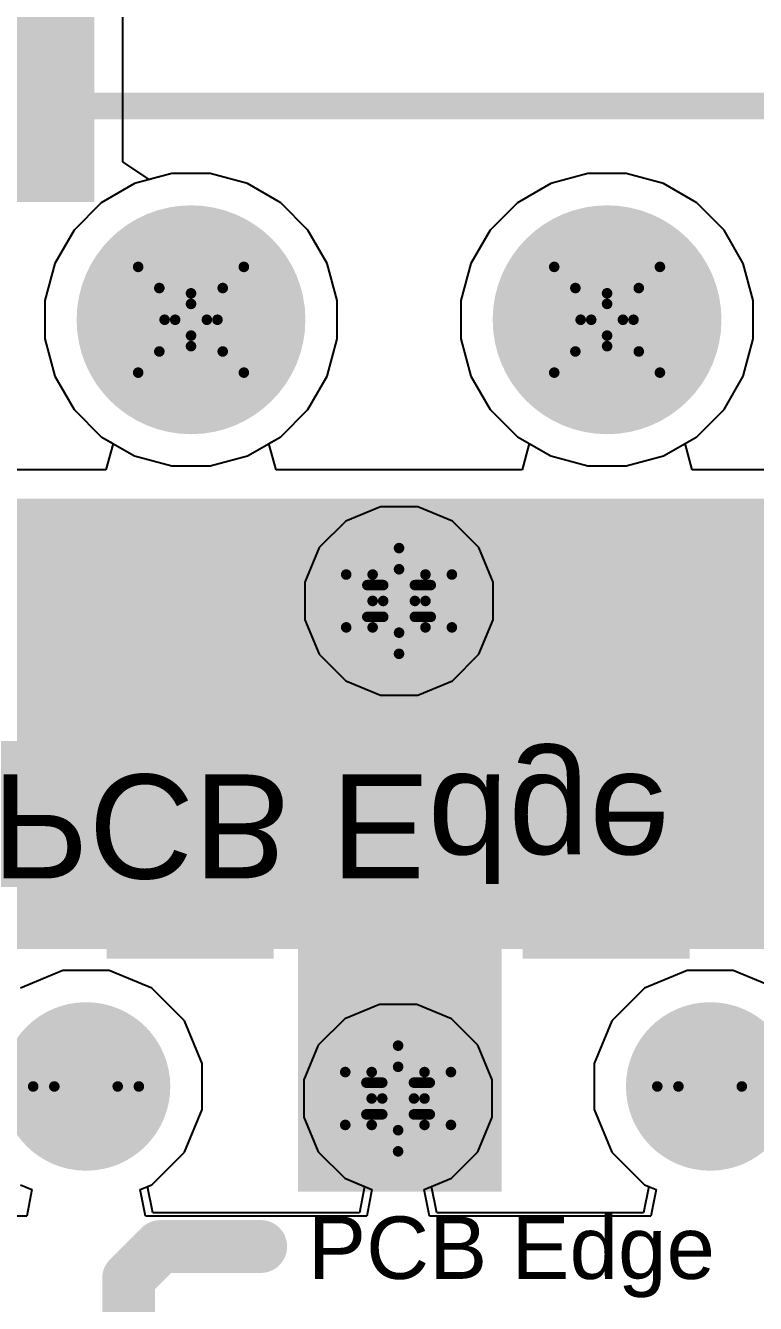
# Model space of a CAD drawing. Header units: inches. Extents: x -2.7 to 10.9, y -2.9 to 7.4.
# Drawn here: x -2.0417 to -1.9036, y 1.3895 to 1.6312 of the extents above; entities that cross this region are included whole.
import ezdxf

# ---------------------------------------------------------------- set-up
doc = ezdxf.new("R2010")
doc.units = ezdxf.units.IN
doc.header["$MEASUREMENT"] = 0
for name, color, linetype in [('Board Outline', 216, 'Continuous'), ('Bottom Layer', 5, 'Continuous'), ('Bottom Overlay', 54, 'Continuous'), ('Bottom Solder', 6, 'Continuous'), ('Drill Drawing', 1, 'Continuous'), ('Layer 2', 16, 'Continuous'), ('Layer 3', 76, 'Continuous'), ('Pad Holes', 156, 'Continuous'), ('Top Layer', 1, 'Continuous'), ('Top Overlay', 2, 'Continuous'), ('Top Paste', 8, 'Continuous'), ('Top Solder', 216, 'Continuous'), ('Via Holes', 16, 'Continuous')]:
    doc.layers.add(name, color=color, linetype=linetype)
doc.styles.add('Arial', font='', dxfattribs={"height": 0.2})
doc.styles.get('Arial').set_extended_font_data('Arial')

# ---------------------------------------------------------------- blocks, each defined once
blk = doc.blocks.new('TP12422673_B_119')
at = {"layer": 'Bottom Solder'}
h = blk.add_hatch(color=6, dxfattribs=at)
edge = h.paths.add_edge_path()
edge.add_arc((-0.03937, 0.02756), 0.004, 0, 360)
h = blk.add_hatch(color=6, dxfattribs=at)
edge = h.paths.add_edge_path()
edge.add_arc((0.03937, 0.02756), 0.004, 0, 360)
at = {"layer": 'Pad Holes'}
h = blk.add_hatch(color=7, dxfattribs=at)
edge = h.paths.add_edge_path()
edge.add_arc((-0.03937, 0.02756), 0.02165, 0, 360)
h = blk.add_hatch(color=7, dxfattribs=at)
edge = h.paths.add_edge_path()
edge.add_arc((0.03937, 0.02756), 0.02165, 0, 360)
at = {"layer": 'Top Solder'}
h = blk.add_hatch(color=216, dxfattribs=at)
edge = h.paths.add_edge_path()
edge.add_arc((-0.03937, 0.02756), 0.004, 0, 360)
h = blk.add_hatch(color=216, dxfattribs=at)
edge = h.paths.add_edge_path()
edge.add_arc((0.03937, 0.02756), 0.004, 0, 360)
at = {"layer": 'Bottom Overlay'}
for points in [[(-0.068, 0.068, 0.005, 0.005, 0), (0.069, 0.068, 0.005, 0.005, 0)], [(-0.135, -0.089, 0.005, 0.005, 0), (0.139, -0.089, 0.005, 0.005, 0)]]:
    blk.add_lwpolyline(points, format="xyseb", dxfattribs=at)
for points in [[(-0.06925, 0.068, 0.0025, 0.0025, 1), (-0.06675, 0.068, 0.0025, 0.0025, 1)], [(0.06775, 0.068, 0.0025, 0.0025, 1), (0.07025, 0.068, 0.0025, 0.0025, 1)]]:
    blk.add_lwpolyline(points, format="xyseb", close=True, dxfattribs=at)
at = {"layer": 'Bottom Overlay', "style": 'Arial', "text_generation_flag": 2}
blk.add_text('PCB Edge', height=0.019685, rotation=180, dxfattribs=at).set_placement((-0.07709, -0.05846))
blk = doc.blocks.new('MK_11C04_G013_141')
at = {"layer": 'Bottom Solder'}
h = blk.add_hatch(color=6, dxfattribs=at)
edge = h.paths.add_edge_path()
edge.add_arc((-0.05905, -0.02372), 0.004, 0, 360)
h = blk.add_hatch(color=6, dxfattribs=at)
edge = h.paths.add_edge_path()
edge.add_arc((0.05906, -0.02372), 0.004, 0, 360)
at = {"layer": 'Pad Holes'}
h = blk.add_hatch(color=7, dxfattribs=at)
edge = h.paths.add_edge_path()
edge.add_arc((-0.05905, -0.02372), 0.01594, 0, 360)
h = blk.add_hatch(color=7, dxfattribs=at)
edge = h.paths.add_edge_path()
edge.add_arc((0.05906, -0.02372), 0.01594, 0, 360)
at = {"layer": 'Top Layer'}
for points in [[(-0.02756, 0.00443), (-0.05118, 0.00443), (-0.05118, 0.03711), (-0.02756, 0.03711)], [(-0.01181, 0.03711), (0.01181, 0.03711), (0.01181, 0.00443), (-0.01181, 0.00443)], [(0.02756, 0.03711), (0.05118, 0.03711), (0.05118, 0.00443), (0.02756, 0.00443)], [(-0.13622, -0.0125), (-0.1, -0.0125), (-0.1, -0.04085), (-0.13622, -0.04085)], [(0.1, -0.0125), (0.13622, -0.0125), (0.13622, -0.04085), (0.1, -0.04085)]]:
    blk.add_hatch(color=1, dxfattribs=at).paths.add_polyline_path(points)
at = {"layer": 'Top Paste'}
for points in [[(-0.02756, 0.00443), (-0.05118, 0.00443), (-0.05118, 0.03711), (-0.02756, 0.03711)], [(-0.01181, 0.03711), (0.01181, 0.03711), (0.01181, 0.00443), (-0.01181, 0.00443)], [(0.02756, 0.03711), (0.05118, 0.03711), (0.05118, 0.00443), (0.02756, 0.00443)], [(-0.13622, -0.0125), (-0.1, -0.0125), (-0.1, -0.04085), (-0.13622, -0.04085)], [(0.1, -0.0125), (0.13622, -0.0125), (0.13622, -0.04085), (0.1, -0.04085)]]:
    blk.add_hatch(color=8, dxfattribs=at).paths.add_polyline_path(points)
at = {"layer": 'Top Solder'}
for points in [[(-0.02356, 0.00043), (-0.05518, 0.00043), (-0.05518, 0.04111), (-0.02356, 0.04111)], [(-0.01581, 0.04111), (0.01581, 0.04111), (0.01581, 0.00043), (-0.01581, 0.00043)], [(0.02356, 0.04111), (0.05518, 0.04111), (0.05518, 0.00043), (0.02356, 0.00043)], [(-0.14022, -0.0085), (-0.096, -0.0085), (-0.096, -0.04485), (-0.14022, -0.04485)], [(0.096, -0.0085), (0.14022, -0.0085), (0.14022, -0.04485), (0.096, -0.04485)]]:
    blk.add_hatch(color=216, dxfattribs=at).paths.add_polyline_path(points)
h = blk.add_hatch(color=216, dxfattribs=at)
edge = h.paths.add_edge_path()
edge.add_arc((-0.05905, -0.02372), 0.004, 0, 360)
h = blk.add_hatch(color=216, dxfattribs=at)
edge = h.paths.add_edge_path()
edge.add_arc((0.05906, -0.02372), 0.004, 0, 360)
at = {"layer": 'Top Overlay'}
for points in [[(-0.06611, 0.02333, 0.01, 0.01, 0), (-0.06611, 0.03333, 0.01, 0.01, 0)], [(-0.06611, 0.03333, 0.01, 0.01, 0), (-0.06111, 0.02833, 0.01, 0.01, 0)], [(-0.06611, 0.02333, 0.01, 0.01, 0), (-0.06111, 0.02833, 0.01, 0.01, 0)], [(-0.11, 0.023, 0.005, 0.005, 0), (-0.086, 0.023, 0.005, 0.005, 0)], [(-0.11, -0.004, 0.005, 0.005, 0), (-0.11, 0.023, 0.005, 0.005, 0)], [(0.086, 0.023, 0.005, 0.005, 0), (0.11, 0.023, 0.005, 0.005, 0)], [(0.11, 0.023, 0.005, 0.005, 0), (0.11, -0.004, 0.005, 0.005, 0)], [(-0.11, -0.07635, 0.005, 0.005, 0), (-0.11, -0.04935, 0.005, 0.005, 0)], [(0.11, -0.07635, 0.005, 0.005, 0), (0.11, -0.04935, 0.005, 0.005, 0)], [(-0.051, -0.06, 0.01, 0.01, 0), (-0.045, -0.054, 0.01, 0.01, 0)], [(-0.045, -0.054, 0.01, 0.01, 0), (-0.026, -0.054, 0.01, 0.01, 0)], [(-0.051, -0.068, 0.01, 0.01, 0), (-0.051, -0.06, 0.01, 0.01, 0)], [(-0.11, -0.07635, 0.005, 0.005, 0), (0.086, -0.07635, 0.005, 0.005, 0)], [(0.086, -0.07635, 0.005, 0.005, 0), (0.11, -0.07635, 0.005, 0.005, 0)]]:
    blk.add_lwpolyline(points, format="xyseb", dxfattribs=at)
for points in [[(-0.06861, 0.03333, 0.005, 0.005, 1), (-0.06361, 0.03333, 0.005, 0.005, 1)], [(-0.06861, 0.03333, 0.005, 0.005, 1), (-0.06361, 0.03333, 0.005, 0.005, 1)], [(-0.06361, 0.02833, 0.005, 0.005, 1), (-0.05861, 0.02833, 0.005, 0.005, 1)], [(-0.06361, 0.02833, 0.005, 0.005, 1), (-0.05861, 0.02833, 0.005, 0.005, 1)], [(-0.06861, 0.02333, 0.005, 0.005, 1), (-0.06361, 0.02333, 0.005, 0.005, 1)], [(-0.06861, 0.02333, 0.005, 0.005, 1), (-0.06361, 0.02333, 0.005, 0.005, 1)], [(-0.11125, 0.023, 0.0025, 0.0025, 1), (-0.10875, 0.023, 0.0025, 0.0025, 1)], [(-0.11125, 0.023, 0.0025, 0.0025, 1), (-0.10875, 0.023, 0.0025, 0.0025, 1)], [(-0.08725, 0.023, 0.0025, 0.0025, 1), (-0.08475, 0.023, 0.0025, 0.0025, 1)], [(0.08475, 0.023, 0.0025, 0.0025, 1), (0.08725, 0.023, 0.0025, 0.0025, 1)], [(0.10875, 0.023, 0.0025, 0.0025, 1), (0.11125, 0.023, 0.0025, 0.0025, 1)], [(0.10875, 0.023, 0.0025, 0.0025, 1), (0.11125, 0.023, 0.0025, 0.0025, 1)], [(-0.11125, -0.004, 0.0025, 0.0025, 1), (-0.10875, -0.004, 0.0025, 0.0025, 1)], [(0.10875, -0.004, 0.0025, 0.0025, 1), (0.11125, -0.004, 0.0025, 0.0025, 1)], [(-0.11125, -0.04935, 0.0025, 0.0025, 1), (-0.10875, -0.04935, 0.0025, 0.0025, 1)], [(0.10875, -0.04935, 0.0025, 0.0025, 1), (0.11125, -0.04935, 0.0025, 0.0025, 1)], [(-0.0475, -0.054, 0.005, 0.005, 1), (-0.0425, -0.054, 0.005, 0.005, 1)], [(-0.0475, -0.054, 0.005, 0.005, 1), (-0.0425, -0.054, 0.005, 0.005, 1)], [(-0.0285, -0.054, 0.005, 0.005, 1), (-0.0235, -0.054, 0.005, 0.005, 1)], [(-0.0535, -0.06, 0.005, 0.005, 1), (-0.0485, -0.06, 0.005, 0.005, 1)], [(-0.0535, -0.06, 0.005, 0.005, 1), (-0.0485, -0.06, 0.005, 0.005, 1)], [(-0.0535, -0.068, 0.005, 0.005, 1), (-0.0485, -0.068, 0.005, 0.005, 1)], [(-0.11125, -0.07635, 0.0025, 0.0025, 1), (-0.10875, -0.07635, 0.0025, 0.0025, 1)], [(-0.11125, -0.07635, 0.0025, 0.0025, 1), (-0.10875, -0.07635, 0.0025, 0.0025, 1)], [(0.08475, -0.07635, 0.0025, 0.0025, 1), (0.08725, -0.07635, 0.0025, 0.0025, 1)], [(0.08475, -0.07635, 0.0025, 0.0025, 1), (0.08725, -0.07635, 0.0025, 0.0025, 1)], [(0.10875, -0.07635, 0.0025, 0.0025, 1), (0.11125, -0.07635, 0.0025, 0.0025, 1)], [(0.10875, -0.07635, 0.0025, 0.0025, 1), (0.11125, -0.07635, 0.0025, 0.0025, 1)]]:
    blk.add_lwpolyline(points, format="xyseb", close=True, dxfattribs=at)
at = {"layer": 'Top Overlay', "style": 'Arial'}
blk.add_text('PCB Edge', height=0.011811, rotation=360, dxfattribs=at).set_placement((-0.01706, -0.06013))

msp = doc.modelspace()

# ---------------------------------------------------------------- hatches: boundary and pattern name
at = {"layer": 'Bottom Layer'}
for points in [[(-2.06746, 1.45694), (-1.86869, 1.45694), (-1.86869, 1.54173), (-2.06746, 1.54173)], [(-1.95157, 1.41058), (-1.95157, 1.54173), (-1.99011, 1.54173), (-1.99011, 1.41058)]]:
    msp.add_hatch(color=5, dxfattribs=at).paths.add_polyline_path(points)
h = msp.add_hatch(color=5, dxfattribs=at)
edge = h.paths.add_edge_path()
edge.add_arc((-1.971, 1.52236), 0.01181, 0, 360)
h = msp.add_hatch(color=5, dxfattribs=at)
edge = h.paths.add_edge_path()
edge.add_arc((-1.97118, 1.42823), 0.01181, 0, 360)
at = {"layer": 'Bottom Solder'}
h = msp.add_hatch(color=6, dxfattribs=at)
edge = h.paths.add_edge_path()
edge.add_arc((-1.971, 1.52236), 0.01581, 0, 360)
h = msp.add_hatch(color=6, dxfattribs=at)
edge = h.paths.add_edge_path()
edge.add_arc((-1.97118, 1.42823), 0.01581, 0, 360)
at = {"layer": 'Layer 2'}
h = msp.add_hatch(color=16, dxfattribs=at)
edge = h.paths.add_edge_path()
edge.add_arc((-1.971, 1.52236), 0.01181, 0, 360)
h = msp.add_hatch(color=16, dxfattribs=at)
edge = h.paths.add_edge_path()
edge.add_arc((-1.97118, 1.42823), 0.01181, 0, 360)
at = {"layer": 'Layer 3'}
h = msp.add_hatch(color=76, dxfattribs=at)
edge = h.paths.add_edge_path()
edge.add_arc((-1.971, 1.52236), 0.01181, 0, 360)
h = msp.add_hatch(color=76, dxfattribs=at)
edge = h.paths.add_edge_path()
edge.add_arc((-1.97118, 1.42823), 0.01181, 0, 360)
at = {"layer": 'Top Layer'}
for points in [[(-2.0574, 1.59784), (-2.02869, 1.59784), (-2.02869, 1.73763), (-2.0574, 1.73763)], [(-2.11598, 1.59784), (-2.02869, 1.59784), (-2.02869, 1.63), (-2.11598, 1.63)], [(-1.82281, 1.50173), (-1.82281, 1.54173), (-2.02236, 1.54173), (-2.02236, 1.50173)], [(-1.95937, 1.41058), (-1.95937, 1.54173), (-1.98299, 1.54173), (-1.98299, 1.41058)], [(-2.11598, 1.459), (-1.99874, 1.459), (-1.99874, 1.49134), (-2.11598, 1.49134)]]:
    msp.add_hatch(color=1, dxfattribs=at).paths.add_polyline_path(points)
h = msp.add_hatch(color=1, dxfattribs=at)
edge = h.paths.add_edge_path()
edge.add_arc((-1.971, 1.52236), 0.01181, 0, 360)
h = msp.add_hatch(color=1, dxfattribs=at)
edge = h.paths.add_edge_path()
edge.add_arc((-1.97118, 1.42823), 0.01181, 0, 360)
at = {"layer": 'Top Solder'}
h = msp.add_hatch(color=216, dxfattribs=at)
edge = h.paths.add_edge_path()
edge.add_arc((-1.971, 1.52236), 0.01581, 0, 360)
h = msp.add_hatch(color=216, dxfattribs=at)
edge = h.paths.add_edge_path()
edge.add_arc((-1.97118, 1.42823), 0.01581, 0, 360)
at = {"layer": 'Via Holes'}
h = msp.add_hatch(color=7, dxfattribs=at)
edge = h.paths.add_edge_path()
edge.add_arc((-1.971, 1.52236), 0.00591, 0, 360)
h = msp.add_hatch(color=7, dxfattribs=at)
edge = h.paths.add_edge_path()
edge.add_arc((-1.97118, 1.42823), 0.00591, 0, 360)

# ---------------------------------------------------------------- linework, layer by layer
at = {"layer": 'Board Outline'}
msp.add_lwpolyline([(-2.49969, 1.37795, 0.005, 0.005, -0.740599), (2.8433, 0.25075, 0.005, 0.005, 0)], format="xyseb", dxfattribs=at)
at = {"layer": 'Bottom Layer'}
for p, q in [((-2.01401, 1.60321), (-2.02104, 1.60133)), ((-2.00673, 1.60321), (-2.01401, 1.60321)), ((-1.9997, 1.60133), (-2.00673, 1.60321)), ((-1.93527, 1.60321), (-1.9423, 1.60133)), ((-1.92799, 1.60321), (-1.93527, 1.60321)), ((-1.92096, 1.60133), (-1.92799, 1.60321)), ((-2.02104, 1.60133), (-2.02735, 1.59769)), ((-1.99339, 1.59769), (-1.9997, 1.60133)), ((-1.9423, 1.60133), (-1.94861, 1.59769)), ((-1.91465, 1.59769), (-1.92096, 1.60133)), ((-2.02735, 1.59769), (-2.0325, 1.59254)), ((-1.98824, 1.59254), (-1.99339, 1.59769)), ((-1.94861, 1.59769), (-1.95376, 1.59254)), ((-1.9095, 1.59254), (-1.91465, 1.59769)), ((-2.0325, 1.59254), (-2.03614, 1.58623)), ((-1.9846, 1.58623), (-1.98824, 1.59254)), ((-1.95376, 1.59254), (-1.9574, 1.58623)), ((-1.90586, 1.58623), (-1.9095, 1.59254)), ((-2.03614, 1.58623), (-2.03802, 1.5792)), ((-1.98272, 1.5792), (-1.9846, 1.58623)), ((-1.9574, 1.58623), (-1.95928, 1.5792)), ((-1.90398, 1.5792), (-1.90586, 1.58623)), ((-2.03802, 1.5792), (-2.03802, 1.57192)), ((-1.98272, 1.57192), (-1.98272, 1.5792)), ((-1.95928, 1.5792), (-1.95928, 1.57192)), ((-1.90398, 1.57192), (-1.90398, 1.5792)), ((-2.03802, 1.57192), (-2.03614, 1.56489)), ((-1.9846, 1.56489), (-1.98272, 1.57192)), ((-1.95928, 1.57192), (-1.9574, 1.56489)), ((-1.90586, 1.56489), (-1.90398, 1.57192)), ((-2.03614, 1.56489), (-2.0325, 1.55858)), ((-1.98824, 1.55858), (-1.9846, 1.56489)), ((-1.9574, 1.56489), (-1.95376, 1.55858)), ((-1.9095, 1.55858), (-1.90586, 1.56489)), ((-2.0325, 1.55858), (-2.02735, 1.55343)), ((-1.99339, 1.55343), (-1.98824, 1.55858)), ((-1.95376, 1.55858), (-1.94861, 1.55343)), ((-1.91465, 1.55343), (-1.9095, 1.55858)), ((-2.02735, 1.55343), (-2.02512, 1.55214)), ((-2.02512, 1.55214), (-2.02646, 1.54714)), ((-1.99562, 1.55214), (-1.99339, 1.55343)), ((-1.99428, 1.54714), (-1.99562, 1.55214)), ((-1.94861, 1.55343), (-1.94638, 1.55214)), ((-1.94638, 1.55214), (-1.94772, 1.54714)), ((-1.91688, 1.55214), (-1.91465, 1.55343)), ((-1.91554, 1.54714), (-1.91688, 1.55214)), ((-2.02646, 1.54714), (-2.06746, 1.54714)), ((-1.94772, 1.54714), (-1.99428, 1.54714)), ((-1.86869, 1.54714), (-1.91554, 1.54714))]:
    msp.add_line(p, q, dxfattribs=at)
at = {"layer": 'Drill Drawing'}
for points in [[(-2.02037, 1.58556, 0.002, 0.002, 0), (-2.01037, 1.58056, 0.002, 0.002, 0)], [(-2.02037, 1.58556, 0.002, 0.002, 0), (-2.01537, 1.57556, 0.002, 0.002, 0)], [(-2.01037, 1.58056, 0.002, 0.002, 0), (-2.00037, 1.58556, 0.002, 0.002, 0)], [(-2.00537, 1.57556, 0.002, 0.002, 0), (-2.00037, 1.58556, 0.002, 0.002, 0)], [(-1.94163, 1.58556, 0.002, 0.002, 0), (-1.93163, 1.58056, 0.002, 0.002, 0)], [(-1.94163, 1.58556, 0.002, 0.002, 0), (-1.93663, 1.57556, 0.002, 0.002, 0)], [(-1.93163, 1.58056, 0.002, 0.002, 0), (-1.92163, 1.58556, 0.002, 0.002, 0)], [(-1.92663, 1.57556, 0.002, 0.002, 0), (-1.92163, 1.58556, 0.002, 0.002, 0)], [(-2.01637, 1.58156, 0.002, 0.002, 0), (-2.01037, 1.57856, 0.002, 0.002, 0)], [(-2.01637, 1.58156, 0.002, 0.002, 0), (-2.01337, 1.57556, 0.002, 0.002, 0)], [(-2.01037, 1.57856, 0.002, 0.002, 0), (-2.00437, 1.58156, 0.002, 0.002, 0)], [(-2.00737, 1.57556, 0.002, 0.002, 0), (-2.00437, 1.58156, 0.002, 0.002, 0)], [(-1.93763, 1.58156, 0.002, 0.002, 0), (-1.93163, 1.57856, 0.002, 0.002, 0)], [(-1.93763, 1.58156, 0.002, 0.002, 0), (-1.93463, 1.57556, 0.002, 0.002, 0)], [(-1.93163, 1.57856, 0.002, 0.002, 0), (-1.92563, 1.58156, 0.002, 0.002, 0)], [(-1.92863, 1.57556, 0.002, 0.002, 0), (-1.92563, 1.58156, 0.002, 0.002, 0)], [(-2.02037, 1.56556, 0.002, 0.002, 0), (-2.01537, 1.57556, 0.002, 0.002, 0)], [(-2.01637, 1.56956, 0.002, 0.002, 0), (-2.01337, 1.57556, 0.002, 0.002, 0)], [(-2.00737, 1.57556, 0.002, 0.002, 0), (-2.00437, 1.56956, 0.002, 0.002, 0)], [(-2.00537, 1.57556, 0.002, 0.002, 0), (-2.00037, 1.56556, 0.002, 0.002, 0)], [(-1.94163, 1.56556, 0.002, 0.002, 0), (-1.93663, 1.57556, 0.002, 0.002, 0)], [(-1.93763, 1.56956, 0.002, 0.002, 0), (-1.93463, 1.57556, 0.002, 0.002, 0)], [(-1.92863, 1.57556, 0.002, 0.002, 0), (-1.92563, 1.56956, 0.002, 0.002, 0)], [(-1.92663, 1.57556, 0.002, 0.002, 0), (-1.92163, 1.56556, 0.002, 0.002, 0)], [(-2.02037, 1.56556, 0.002, 0.002, 0), (-2.01037, 1.57056, 0.002, 0.002, 0)], [(-2.01637, 1.56956, 0.002, 0.002, 0), (-2.01037, 1.57256, 0.002, 0.002, 0)], [(-2.01037, 1.57256, 0.002, 0.002, 0), (-2.00437, 1.56956, 0.002, 0.002, 0)], [(-2.01037, 1.57056, 0.002, 0.002, 0), (-2.00037, 1.56556, 0.002, 0.002, 0)], [(-1.94163, 1.56556, 0.002, 0.002, 0), (-1.93163, 1.57056, 0.002, 0.002, 0)], [(-1.93763, 1.56956, 0.002, 0.002, 0), (-1.93163, 1.57256, 0.002, 0.002, 0)], [(-1.93163, 1.57256, 0.002, 0.002, 0), (-1.92563, 1.56956, 0.002, 0.002, 0)], [(-1.93163, 1.57056, 0.002, 0.002, 0), (-1.92163, 1.56556, 0.002, 0.002, 0)], [(-1.976, 1.52736, 0.002, 0.002, 0), (-1.971, 1.53236, 0.002, 0.002, 0)], [(-1.971, 1.53236, 0.002, 0.002, 0), (-1.966, 1.52736, 0.002, 0.002, 0)], [(-1.981, 1.52736, 0.002, 0.002, 0), (-1.976, 1.52236, 0.002, 0.002, 0)], [(-1.981, 1.52736, 0.002, 0.002, 0), (-1.976, 1.52736, 0.002, 0.002, 0)], [(-1.974, 1.52536, 0.002, 0.002, 0), (-1.971, 1.52836, 0.002, 0.002, 0)], [(-1.971, 1.52836, 0.002, 0.002, 0), (-1.968, 1.52536, 0.002, 0.002, 0)], [(-1.966, 1.52736, 0.002, 0.002, 0), (-1.961, 1.52736, 0.002, 0.002, 0)], [(-1.966, 1.52236, 0.002, 0.002, 0), (-1.961, 1.52736, 0.002, 0.002, 0)], [(-1.977, 1.52536, 0.002, 0.002, 0), (-1.974, 1.52236, 0.002, 0.002, 0)], [(-1.977, 1.52536, 0.002, 0.002, 0), (-1.974, 1.52536, 0.002, 0.002, 0)], [(-1.968, 1.52536, 0.002, 0.002, 0), (-1.965, 1.52536, 0.002, 0.002, 0)], [(-1.968, 1.52236, 0.002, 0.002, 0), (-1.965, 1.52536, 0.002, 0.002, 0)], [(-1.981, 1.51736, 0.002, 0.002, 0), (-1.976, 1.52236, 0.002, 0.002, 0)], [(-1.977, 1.51936, 0.002, 0.002, 0), (-1.974, 1.52236, 0.002, 0.002, 0)], [(-1.968, 1.52236, 0.002, 0.002, 0), (-1.965, 1.51936, 0.002, 0.002, 0)], [(-1.966, 1.52236, 0.002, 0.002, 0), (-1.961, 1.51736, 0.002, 0.002, 0)], [(-1.981, 1.51736, 0.002, 0.002, 0), (-1.976, 1.51736, 0.002, 0.002, 0)], [(-1.977, 1.51936, 0.002, 0.002, 0), (-1.974, 1.51936, 0.002, 0.002, 0)], [(-1.976, 1.51736, 0.002, 0.002, 0), (-1.971, 1.51236, 0.002, 0.002, 0)], [(-1.974, 1.51936, 0.002, 0.002, 0), (-1.971, 1.51636, 0.002, 0.002, 0)], [(-1.971, 1.51636, 0.002, 0.002, 0), (-1.968, 1.51936, 0.002, 0.002, 0)], [(-1.971, 1.51236, 0.002, 0.002, 0), (-1.966, 1.51736, 0.002, 0.002, 0)], [(-1.968, 1.51936, 0.002, 0.002, 0), (-1.965, 1.51936, 0.002, 0.002, 0)], [(-1.966, 1.51736, 0.002, 0.002, 0), (-1.961, 1.51736, 0.002, 0.002, 0)], [(-1.97618, 1.43323, 0.002, 0.002, 0), (-1.97118, 1.43823, 0.002, 0.002, 0)], [(-1.97118, 1.43823, 0.002, 0.002, 0), (-1.96618, 1.43323, 0.002, 0.002, 0)], [(-1.98118, 1.43323, 0.002, 0.002, 0), (-1.97618, 1.42823, 0.002, 0.002, 0)], [(-1.98118, 1.43323, 0.002, 0.002, 0), (-1.97618, 1.43323, 0.002, 0.002, 0)], [(-1.97418, 1.43123, 0.002, 0.002, 0), (-1.97118, 1.43423, 0.002, 0.002, 0)], [(-1.97118, 1.43423, 0.002, 0.002, 0), (-1.96818, 1.43123, 0.002, 0.002, 0)], [(-1.96618, 1.43323, 0.002, 0.002, 0), (-1.96118, 1.43323, 0.002, 0.002, 0)], [(-1.96618, 1.42823, 0.002, 0.002, 0), (-1.96118, 1.43323, 0.002, 0.002, 0)], [(-1.97718, 1.43123, 0.002, 0.002, 0), (-1.97418, 1.42823, 0.002, 0.002, 0)], [(-1.97718, 1.43123, 0.002, 0.002, 0), (-1.97418, 1.43123, 0.002, 0.002, 0)], [(-1.96818, 1.43123, 0.002, 0.002, 0), (-1.96518, 1.43123, 0.002, 0.002, 0)], [(-1.96818, 1.42823, 0.002, 0.002, 0), (-1.96518, 1.43123, 0.002, 0.002, 0)], [(-1.98118, 1.42323, 0.002, 0.002, 0), (-1.97618, 1.42823, 0.002, 0.002, 0)], [(-1.97718, 1.42523, 0.002, 0.002, 0), (-1.97418, 1.42823, 0.002, 0.002, 0)], [(-1.96818, 1.42823, 0.002, 0.002, 0), (-1.96518, 1.42523, 0.002, 0.002, 0)], [(-1.96618, 1.42823, 0.002, 0.002, 0), (-1.96118, 1.42323, 0.002, 0.002, 0)], [(-1.98118, 1.42323, 0.002, 0.002, 0), (-1.97618, 1.42323, 0.002, 0.002, 0)], [(-1.97718, 1.42523, 0.002, 0.002, 0), (-1.97418, 1.42523, 0.002, 0.002, 0)], [(-1.97618, 1.42323, 0.002, 0.002, 0), (-1.97118, 1.41823, 0.002, 0.002, 0)], [(-1.97418, 1.42523, 0.002, 0.002, 0), (-1.97118, 1.42223, 0.002, 0.002, 0)], [(-1.97118, 1.42223, 0.002, 0.002, 0), (-1.96818, 1.42523, 0.002, 0.002, 0)], [(-1.97118, 1.41823, 0.002, 0.002, 0), (-1.96618, 1.42323, 0.002, 0.002, 0)], [(-1.96818, 1.42523, 0.002, 0.002, 0), (-1.96518, 1.42523, 0.002, 0.002, 0)], [(-1.96618, 1.42323, 0.002, 0.002, 0), (-1.96118, 1.42323, 0.002, 0.002, 0)]]:
    msp.add_lwpolyline(points, format="xyseb", dxfattribs=at)
for points in [[(-2.02087, 1.58556, 0.001, 0.001, 1), (-2.01987, 1.58556, 0.001, 0.001, 1)], [(-2.02087, 1.58556, 0.001, 0.001, 1), (-2.01987, 1.58556, 0.001, 0.001, 1)], [(-2.00087, 1.58556, 0.001, 0.001, 1), (-1.99987, 1.58556, 0.001, 0.001, 1)], [(-2.00087, 1.58556, 0.001, 0.001, 1), (-1.99987, 1.58556, 0.001, 0.001, 1)], [(-1.94213, 1.58556, 0.001, 0.001, 1), (-1.94113, 1.58556, 0.001, 0.001, 1)], [(-1.94213, 1.58556, 0.001, 0.001, 1), (-1.94113, 1.58556, 0.001, 0.001, 1)], [(-1.92213, 1.58556, 0.001, 0.001, 1), (-1.92113, 1.58556, 0.001, 0.001, 1)], [(-1.92213, 1.58556, 0.001, 0.001, 1), (-1.92113, 1.58556, 0.001, 0.001, 1)], [(-2.01687, 1.58156, 0.001, 0.001, 1), (-2.01587, 1.58156, 0.001, 0.001, 1)], [(-2.01687, 1.58156, 0.001, 0.001, 1), (-2.01587, 1.58156, 0.001, 0.001, 1)], [(-2.01087, 1.58056, 0.001, 0.001, 1), (-2.00987, 1.58056, 0.001, 0.001, 1)], [(-2.01087, 1.58056, 0.001, 0.001, 1), (-2.00987, 1.58056, 0.001, 0.001, 1)], [(-2.00487, 1.58156, 0.001, 0.001, 1), (-2.00387, 1.58156, 0.001, 0.001, 1)], [(-2.00487, 1.58156, 0.001, 0.001, 1), (-2.00387, 1.58156, 0.001, 0.001, 1)], [(-1.93813, 1.58156, 0.001, 0.001, 1), (-1.93713, 1.58156, 0.001, 0.001, 1)], [(-1.93813, 1.58156, 0.001, 0.001, 1), (-1.93713, 1.58156, 0.001, 0.001, 1)], [(-1.93213, 1.58056, 0.001, 0.001, 1), (-1.93113, 1.58056, 0.001, 0.001, 1)], [(-1.93213, 1.58056, 0.001, 0.001, 1), (-1.93113, 1.58056, 0.001, 0.001, 1)], [(-1.92613, 1.58156, 0.001, 0.001, 1), (-1.92513, 1.58156, 0.001, 0.001, 1)], [(-1.92613, 1.58156, 0.001, 0.001, 1), (-1.92513, 1.58156, 0.001, 0.001, 1)], [(-2.01087, 1.57856, 0.001, 0.001, 1), (-2.00987, 1.57856, 0.001, 0.001, 1)], [(-2.01087, 1.57856, 0.001, 0.001, 1), (-2.00987, 1.57856, 0.001, 0.001, 1)], [(-1.93213, 1.57856, 0.001, 0.001, 1), (-1.93113, 1.57856, 0.001, 0.001, 1)], [(-1.93213, 1.57856, 0.001, 0.001, 1), (-1.93113, 1.57856, 0.001, 0.001, 1)], [(-2.01587, 1.57556, 0.001, 0.001, 1), (-2.01487, 1.57556, 0.001, 0.001, 1)], [(-2.01587, 1.57556, 0.001, 0.001, 1), (-2.01487, 1.57556, 0.001, 0.001, 1)], [(-2.01387, 1.57556, 0.001, 0.001, 1), (-2.01287, 1.57556, 0.001, 0.001, 1)], [(-2.01387, 1.57556, 0.001, 0.001, 1), (-2.01287, 1.57556, 0.001, 0.001, 1)], [(-2.00787, 1.57556, 0.001, 0.001, 1), (-2.00687, 1.57556, 0.001, 0.001, 1)], [(-2.00787, 1.57556, 0.001, 0.001, 1), (-2.00687, 1.57556, 0.001, 0.001, 1)], [(-2.00587, 1.57556, 0.001, 0.001, 1), (-2.00487, 1.57556, 0.001, 0.001, 1)], [(-2.00587, 1.57556, 0.001, 0.001, 1), (-2.00487, 1.57556, 0.001, 0.001, 1)], [(-1.93713, 1.57556, 0.001, 0.001, 1), (-1.93613, 1.57556, 0.001, 0.001, 1)], [(-1.93713, 1.57556, 0.001, 0.001, 1), (-1.93613, 1.57556, 0.001, 0.001, 1)], [(-1.93513, 1.57556, 0.001, 0.001, 1), (-1.93413, 1.57556, 0.001, 0.001, 1)], [(-1.93513, 1.57556, 0.001, 0.001, 1), (-1.93413, 1.57556, 0.001, 0.001, 1)], [(-1.92913, 1.57556, 0.001, 0.001, 1), (-1.92813, 1.57556, 0.001, 0.001, 1)], [(-1.92913, 1.57556, 0.001, 0.001, 1), (-1.92813, 1.57556, 0.001, 0.001, 1)], [(-1.92713, 1.57556, 0.001, 0.001, 1), (-1.92613, 1.57556, 0.001, 0.001, 1)], [(-1.92713, 1.57556, 0.001, 0.001, 1), (-1.92613, 1.57556, 0.001, 0.001, 1)], [(-2.01087, 1.57256, 0.001, 0.001, 1), (-2.00987, 1.57256, 0.001, 0.001, 1)], [(-2.01087, 1.57256, 0.001, 0.001, 1), (-2.00987, 1.57256, 0.001, 0.001, 1)], [(-2.01087, 1.57056, 0.001, 0.001, 1), (-2.00987, 1.57056, 0.001, 0.001, 1)], [(-2.01087, 1.57056, 0.001, 0.001, 1), (-2.00987, 1.57056, 0.001, 0.001, 1)], [(-1.93213, 1.57256, 0.001, 0.001, 1), (-1.93113, 1.57256, 0.001, 0.001, 1)], [(-1.93213, 1.57256, 0.001, 0.001, 1), (-1.93113, 1.57256, 0.001, 0.001, 1)], [(-1.93213, 1.57056, 0.001, 0.001, 1), (-1.93113, 1.57056, 0.001, 0.001, 1)], [(-1.93213, 1.57056, 0.001, 0.001, 1), (-1.93113, 1.57056, 0.001, 0.001, 1)], [(-2.01687, 1.56956, 0.001, 0.001, 1), (-2.01587, 1.56956, 0.001, 0.001, 1)], [(-2.01687, 1.56956, 0.001, 0.001, 1), (-2.01587, 1.56956, 0.001, 0.001, 1)], [(-2.00487, 1.56956, 0.001, 0.001, 1), (-2.00387, 1.56956, 0.001, 0.001, 1)], [(-2.00487, 1.56956, 0.001, 0.001, 1), (-2.00387, 1.56956, 0.001, 0.001, 1)], [(-1.93813, 1.56956, 0.001, 0.001, 1), (-1.93713, 1.56956, 0.001, 0.001, 1)], [(-1.93813, 1.56956, 0.001, 0.001, 1), (-1.93713, 1.56956, 0.001, 0.001, 1)], [(-1.92613, 1.56956, 0.001, 0.001, 1), (-1.92513, 1.56956, 0.001, 0.001, 1)], [(-1.92613, 1.56956, 0.001, 0.001, 1), (-1.92513, 1.56956, 0.001, 0.001, 1)], [(-2.02087, 1.56556, 0.001, 0.001, 1), (-2.01987, 1.56556, 0.001, 0.001, 1)], [(-2.02087, 1.56556, 0.001, 0.001, 1), (-2.01987, 1.56556, 0.001, 0.001, 1)], [(-2.00087, 1.56556, 0.001, 0.001, 1), (-1.99987, 1.56556, 0.001, 0.001, 1)], [(-2.00087, 1.56556, 0.001, 0.001, 1), (-1.99987, 1.56556, 0.001, 0.001, 1)], [(-1.94213, 1.56556, 0.001, 0.001, 1), (-1.94113, 1.56556, 0.001, 0.001, 1)], [(-1.94213, 1.56556, 0.001, 0.001, 1), (-1.94113, 1.56556, 0.001, 0.001, 1)], [(-1.92213, 1.56556, 0.001, 0.001, 1), (-1.92113, 1.56556, 0.001, 0.001, 1)], [(-1.92213, 1.56556, 0.001, 0.001, 1), (-1.92113, 1.56556, 0.001, 0.001, 1)], [(-1.9715, 1.53236, 0.001, 0.001, 1), (-1.9705, 1.53236, 0.001, 0.001, 1)], [(-1.9715, 1.53236, 0.001, 0.001, 1), (-1.9705, 1.53236, 0.001, 0.001, 1)], [(-1.9815, 1.52736, 0.001, 0.001, 1), (-1.9805, 1.52736, 0.001, 0.001, 1)], [(-1.9815, 1.52736, 0.001, 0.001, 1), (-1.9805, 1.52736, 0.001, 0.001, 1)], [(-1.9765, 1.52736, 0.001, 0.001, 1), (-1.9755, 1.52736, 0.001, 0.001, 1)], [(-1.9765, 1.52736, 0.001, 0.001, 1), (-1.9755, 1.52736, 0.001, 0.001, 1)], [(-1.9715, 1.52836, 0.001, 0.001, 1), (-1.9705, 1.52836, 0.001, 0.001, 1)], [(-1.9715, 1.52836, 0.001, 0.001, 1), (-1.9705, 1.52836, 0.001, 0.001, 1)], [(-1.9665, 1.52736, 0.001, 0.001, 1), (-1.9655, 1.52736, 0.001, 0.001, 1)], [(-1.9665, 1.52736, 0.001, 0.001, 1), (-1.9655, 1.52736, 0.001, 0.001, 1)], [(-1.9615, 1.52736, 0.001, 0.001, 1), (-1.9605, 1.52736, 0.001, 0.001, 1)], [(-1.9615, 1.52736, 0.001, 0.001, 1), (-1.9605, 1.52736, 0.001, 0.001, 1)], [(-1.9775, 1.52536, 0.001, 0.001, 1), (-1.9765, 1.52536, 0.001, 0.001, 1)], [(-1.9775, 1.52536, 0.001, 0.001, 1), (-1.9765, 1.52536, 0.001, 0.001, 1)], [(-1.9745, 1.52536, 0.001, 0.001, 1), (-1.9735, 1.52536, 0.001, 0.001, 1)], [(-1.9745, 1.52536, 0.001, 0.001, 1), (-1.9735, 1.52536, 0.001, 0.001, 1)], [(-1.9685, 1.52536, 0.001, 0.001, 1), (-1.9675, 1.52536, 0.001, 0.001, 1)], [(-1.9685, 1.52536, 0.001, 0.001, 1), (-1.9675, 1.52536, 0.001, 0.001, 1)], [(-1.9655, 1.52536, 0.001, 0.001, 1), (-1.9645, 1.52536, 0.001, 0.001, 1)], [(-1.9655, 1.52536, 0.001, 0.001, 1), (-1.9645, 1.52536, 0.001, 0.001, 1)], [(-1.9765, 1.52236, 0.001, 0.001, 1), (-1.9755, 1.52236, 0.001, 0.001, 1)], [(-1.9765, 1.52236, 0.001, 0.001, 1), (-1.9755, 1.52236, 0.001, 0.001, 1)], [(-1.9745, 1.52236, 0.001, 0.001, 1), (-1.9735, 1.52236, 0.001, 0.001, 1)], [(-1.9745, 1.52236, 0.001, 0.001, 1), (-1.9735, 1.52236, 0.001, 0.001, 1)], [(-1.9685, 1.52236, 0.001, 0.001, 1), (-1.9675, 1.52236, 0.001, 0.001, 1)], [(-1.9685, 1.52236, 0.001, 0.001, 1), (-1.9675, 1.52236, 0.001, 0.001, 1)], [(-1.9665, 1.52236, 0.001, 0.001, 1), (-1.9655, 1.52236, 0.001, 0.001, 1)], [(-1.9665, 1.52236, 0.001, 0.001, 1), (-1.9655, 1.52236, 0.001, 0.001, 1)], [(-1.9815, 1.51736, 0.001, 0.001, 1), (-1.9805, 1.51736, 0.001, 0.001, 1)], [(-1.9815, 1.51736, 0.001, 0.001, 1), (-1.9805, 1.51736, 0.001, 0.001, 1)], [(-1.9775, 1.51936, 0.001, 0.001, 1), (-1.9765, 1.51936, 0.001, 0.001, 1)], [(-1.9775, 1.51936, 0.001, 0.001, 1), (-1.9765, 1.51936, 0.001, 0.001, 1)], [(-1.9765, 1.51736, 0.001, 0.001, 1), (-1.9755, 1.51736, 0.001, 0.001, 1)], [(-1.9765, 1.51736, 0.001, 0.001, 1), (-1.9755, 1.51736, 0.001, 0.001, 1)], [(-1.9745, 1.51936, 0.001, 0.001, 1), (-1.9735, 1.51936, 0.001, 0.001, 1)], [(-1.9745, 1.51936, 0.001, 0.001, 1), (-1.9735, 1.51936, 0.001, 0.001, 1)], [(-1.9685, 1.51936, 0.001, 0.001, 1), (-1.9675, 1.51936, 0.001, 0.001, 1)], [(-1.9685, 1.51936, 0.001, 0.001, 1), (-1.9675, 1.51936, 0.001, 0.001, 1)], [(-1.9665, 1.51736, 0.001, 0.001, 1), (-1.9655, 1.51736, 0.001, 0.001, 1)], [(-1.9665, 1.51736, 0.001, 0.001, 1), (-1.9655, 1.51736, 0.001, 0.001, 1)], [(-1.9655, 1.51936, 0.001, 0.001, 1), (-1.9645, 1.51936, 0.001, 0.001, 1)], [(-1.9655, 1.51936, 0.001, 0.001, 1), (-1.9645, 1.51936, 0.001, 0.001, 1)], [(-1.9615, 1.51736, 0.001, 0.001, 1), (-1.9605, 1.51736, 0.001, 0.001, 1)], [(-1.9615, 1.51736, 0.001, 0.001, 1), (-1.9605, 1.51736, 0.001, 0.001, 1)], [(-1.9715, 1.51636, 0.001, 0.001, 1), (-1.9705, 1.51636, 0.001, 0.001, 1)], [(-1.9715, 1.51636, 0.001, 0.001, 1), (-1.9705, 1.51636, 0.001, 0.001, 1)], [(-1.9715, 1.51236, 0.001, 0.001, 1), (-1.9705, 1.51236, 0.001, 0.001, 1)], [(-1.9715, 1.51236, 0.001, 0.001, 1), (-1.9705, 1.51236, 0.001, 0.001, 1)], [(-2.02024, 1.43051, 0.002, 0.002, 1), (-2.04024, 1.43051, 0.002, 0.002, 1)], [(-1.90213, 1.43051, 0.002, 0.002, 1), (-1.92213, 1.43051, 0.002, 0.002, 1)], [(-1.97168, 1.43823, 0.001, 0.001, 1), (-1.97068, 1.43823, 0.001, 0.001, 1)], [(-1.97168, 1.43823, 0.001, 0.001, 1), (-1.97068, 1.43823, 0.001, 0.001, 1)], [(-2.02424, 1.43051, 0.002, 0.002, 1), (-2.03624, 1.43051, 0.002, 0.002, 1)], [(-1.90613, 1.43051, 0.002, 0.002, 1), (-1.91813, 1.43051, 0.002, 0.002, 1)], [(-1.98168, 1.43323, 0.001, 0.001, 1), (-1.98068, 1.43323, 0.001, 0.001, 1)], [(-1.98168, 1.43323, 0.001, 0.001, 1), (-1.98068, 1.43323, 0.001, 0.001, 1)], [(-1.97668, 1.43323, 0.001, 0.001, 1), (-1.97568, 1.43323, 0.001, 0.001, 1)], [(-1.97668, 1.43323, 0.001, 0.001, 1), (-1.97568, 1.43323, 0.001, 0.001, 1)], [(-1.97168, 1.43423, 0.001, 0.001, 1), (-1.97068, 1.43423, 0.001, 0.001, 1)], [(-1.97168, 1.43423, 0.001, 0.001, 1), (-1.97068, 1.43423, 0.001, 0.001, 1)], [(-1.96668, 1.43323, 0.001, 0.001, 1), (-1.96568, 1.43323, 0.001, 0.001, 1)], [(-1.96668, 1.43323, 0.001, 0.001, 1), (-1.96568, 1.43323, 0.001, 0.001, 1)], [(-1.96168, 1.43323, 0.001, 0.001, 1), (-1.96068, 1.43323, 0.001, 0.001, 1)], [(-1.96168, 1.43323, 0.001, 0.001, 1), (-1.96068, 1.43323, 0.001, 0.001, 1)], [(-2.04074, 1.43051, 0.001, 0.001, 1), (-2.03974, 1.43051, 0.001, 0.001, 1)], [(-2.03674, 1.43051, 0.001, 0.001, 1), (-2.03574, 1.43051, 0.001, 0.001, 1)], [(-2.02474, 1.43051, 0.001, 0.001, 1), (-2.02374, 1.43051, 0.001, 0.001, 1)], [(-2.02074, 1.43051, 0.001, 0.001, 1), (-2.01974, 1.43051, 0.001, 0.001, 1)], [(-1.97768, 1.43123, 0.001, 0.001, 1), (-1.97668, 1.43123, 0.001, 0.001, 1)], [(-1.97768, 1.43123, 0.001, 0.001, 1), (-1.97668, 1.43123, 0.001, 0.001, 1)], [(-1.97468, 1.43123, 0.001, 0.001, 1), (-1.97368, 1.43123, 0.001, 0.001, 1)], [(-1.97468, 1.43123, 0.001, 0.001, 1), (-1.97368, 1.43123, 0.001, 0.001, 1)], [(-1.96868, 1.43123, 0.001, 0.001, 1), (-1.96768, 1.43123, 0.001, 0.001, 1)], [(-1.96868, 1.43123, 0.001, 0.001, 1), (-1.96768, 1.43123, 0.001, 0.001, 1)], [(-1.96568, 1.43123, 0.001, 0.001, 1), (-1.96468, 1.43123, 0.001, 0.001, 1)], [(-1.96568, 1.43123, 0.001, 0.001, 1), (-1.96468, 1.43123, 0.001, 0.001, 1)], [(-1.92263, 1.43051, 0.001, 0.001, 1), (-1.92163, 1.43051, 0.001, 0.001, 1)], [(-1.91863, 1.43051, 0.001, 0.001, 1), (-1.91763, 1.43051, 0.001, 0.001, 1)], [(-1.90663, 1.43051, 0.001, 0.001, 1), (-1.90563, 1.43051, 0.001, 0.001, 1)], [(-1.97668, 1.42823, 0.001, 0.001, 1), (-1.97568, 1.42823, 0.001, 0.001, 1)], [(-1.97668, 1.42823, 0.001, 0.001, 1), (-1.97568, 1.42823, 0.001, 0.001, 1)], [(-1.97468, 1.42823, 0.001, 0.001, 1), (-1.97368, 1.42823, 0.001, 0.001, 1)], [(-1.97468, 1.42823, 0.001, 0.001, 1), (-1.97368, 1.42823, 0.001, 0.001, 1)], [(-1.96868, 1.42823, 0.001, 0.001, 1), (-1.96768, 1.42823, 0.001, 0.001, 1)], [(-1.96868, 1.42823, 0.001, 0.001, 1), (-1.96768, 1.42823, 0.001, 0.001, 1)], [(-1.96668, 1.42823, 0.001, 0.001, 1), (-1.96568, 1.42823, 0.001, 0.001, 1)], [(-1.96668, 1.42823, 0.001, 0.001, 1), (-1.96568, 1.42823, 0.001, 0.001, 1)], [(-1.98168, 1.42323, 0.001, 0.001, 1), (-1.98068, 1.42323, 0.001, 0.001, 1)], [(-1.98168, 1.42323, 0.001, 0.001, 1), (-1.98068, 1.42323, 0.001, 0.001, 1)], [(-1.97768, 1.42523, 0.001, 0.001, 1), (-1.97668, 1.42523, 0.001, 0.001, 1)], [(-1.97768, 1.42523, 0.001, 0.001, 1), (-1.97668, 1.42523, 0.001, 0.001, 1)], [(-1.97668, 1.42323, 0.001, 0.001, 1), (-1.97568, 1.42323, 0.001, 0.001, 1)], [(-1.97668, 1.42323, 0.001, 0.001, 1), (-1.97568, 1.42323, 0.001, 0.001, 1)], [(-1.97468, 1.42523, 0.001, 0.001, 1), (-1.97368, 1.42523, 0.001, 0.001, 1)], [(-1.97468, 1.42523, 0.001, 0.001, 1), (-1.97368, 1.42523, 0.001, 0.001, 1)], [(-1.96868, 1.42523, 0.001, 0.001, 1), (-1.96768, 1.42523, 0.001, 0.001, 1)], [(-1.96868, 1.42523, 0.001, 0.001, 1), (-1.96768, 1.42523, 0.001, 0.001, 1)], [(-1.96668, 1.42323, 0.001, 0.001, 1), (-1.96568, 1.42323, 0.001, 0.001, 1)], [(-1.96668, 1.42323, 0.001, 0.001, 1), (-1.96568, 1.42323, 0.001, 0.001, 1)], [(-1.96568, 1.42523, 0.001, 0.001, 1), (-1.96468, 1.42523, 0.001, 0.001, 1)], [(-1.96568, 1.42523, 0.001, 0.001, 1), (-1.96468, 1.42523, 0.001, 0.001, 1)], [(-1.96168, 1.42323, 0.001, 0.001, 1), (-1.96068, 1.42323, 0.001, 0.001, 1)], [(-1.96168, 1.42323, 0.001, 0.001, 1), (-1.96068, 1.42323, 0.001, 0.001, 1)], [(-1.97168, 1.42223, 0.001, 0.001, 1), (-1.97068, 1.42223, 0.001, 0.001, 1)], [(-1.97168, 1.42223, 0.001, 0.001, 1), (-1.97068, 1.42223, 0.001, 0.001, 1)], [(-1.97168, 1.41823, 0.001, 0.001, 1), (-1.97068, 1.41823, 0.001, 0.001, 1)], [(-1.97168, 1.41823, 0.001, 0.001, 1), (-1.97068, 1.41823, 0.001, 0.001, 1)]]:
    msp.add_lwpolyline(points, format="xyseb", close=True, dxfattribs=at)
at = {"layer": 'Layer 2'}
for p, q in [((-2.01401, 1.60321), (-2.02104, 1.60133)), ((-2.00673, 1.60321), (-2.01401, 1.60321)), ((-1.9997, 1.60133), (-2.00673, 1.60321)), ((-1.93527, 1.60321), (-1.9423, 1.60133)), ((-1.92799, 1.60321), (-1.93527, 1.60321)), ((-1.92096, 1.60133), (-1.92799, 1.60321)), ((-2.02104, 1.60133), (-2.02735, 1.59769)), ((-1.99339, 1.59769), (-1.9997, 1.60133)), ((-1.9423, 1.60133), (-1.94861, 1.59769)), ((-1.91465, 1.59769), (-1.92096, 1.60133)), ((-2.02735, 1.59769), (-2.0325, 1.59254)), ((-1.98824, 1.59254), (-1.99339, 1.59769)), ((-1.94861, 1.59769), (-1.95376, 1.59254)), ((-1.9095, 1.59254), (-1.91465, 1.59769)), ((-2.0325, 1.59254), (-2.03614, 1.58623)), ((-1.9846, 1.58623), (-1.98824, 1.59254)), ((-1.95376, 1.59254), (-1.9574, 1.58623)), ((-1.90586, 1.58623), (-1.9095, 1.59254)), ((-2.03614, 1.58623), (-2.03802, 1.5792)), ((-1.98272, 1.5792), (-1.9846, 1.58623)), ((-1.9574, 1.58623), (-1.95928, 1.5792)), ((-1.90398, 1.5792), (-1.90586, 1.58623)), ((-2.03802, 1.5792), (-2.03802, 1.57192)), ((-1.98272, 1.57192), (-1.98272, 1.5792)), ((-1.95928, 1.5792), (-1.95928, 1.57192)), ((-1.90398, 1.57192), (-1.90398, 1.5792)), ((-2.03802, 1.57192), (-2.03614, 1.56489)), ((-1.9846, 1.56489), (-1.98272, 1.57192)), ((-1.95928, 1.57192), (-1.9574, 1.56489)), ((-1.90586, 1.56489), (-1.90398, 1.57192)), ((-2.03614, 1.56489), (-2.0325, 1.55858)), ((-1.98824, 1.55858), (-1.9846, 1.56489)), ((-1.9574, 1.56489), (-1.95376, 1.55858)), ((-1.9095, 1.55858), (-1.90586, 1.56489)), ((-2.0325, 1.55858), (-2.02735, 1.55343)), ((-1.99339, 1.55343), (-1.98824, 1.55858)), ((-1.95376, 1.55858), (-1.94861, 1.55343)), ((-1.91465, 1.55343), (-1.9095, 1.55858)), ((-2.02735, 1.55343), (-2.02104, 1.54979)), ((-1.9997, 1.54979), (-1.99339, 1.55343)), ((-1.94861, 1.55343), (-1.9423, 1.54979)), ((-1.92096, 1.54979), (-1.91465, 1.55343)), ((-2.02104, 1.54979), (-2.01401, 1.54791)), ((-2.00673, 1.54791), (-1.9997, 1.54979)), ((-1.9423, 1.54979), (-1.93527, 1.54791)), ((-1.92799, 1.54791), (-1.92096, 1.54979)), ((-2.01401, 1.54791), (-2.00673, 1.54791)), ((-1.93527, 1.54791), (-1.92799, 1.54791)), ((-1.97454, 1.54017), (-1.98109, 1.53746)), ((-1.96746, 1.54017), (-1.97454, 1.54017)), ((-1.96091, 1.53746), (-1.96746, 1.54017)), ((-1.98109, 1.53746), (-1.9861, 1.53245)), ((-1.9559, 1.53245), (-1.96091, 1.53746)), ((-1.9861, 1.53245), (-1.98881, 1.5259)), ((-1.95319, 1.5259), (-1.9559, 1.53245)), ((-1.98881, 1.5259), (-1.98881, 1.51881)), ((-1.95319, 1.51881), (-1.95319, 1.5259)), ((-1.98881, 1.51881), (-1.9861, 1.51227)), ((-1.9559, 1.51227), (-1.95319, 1.51881)), ((-1.9861, 1.51227), (-1.98109, 1.50726)), ((-1.96091, 1.50726), (-1.9559, 1.51227)), ((-1.98109, 1.50726), (-1.97454, 1.50455)), ((-1.96746, 1.50455), (-1.96091, 1.50726)), ((-1.97454, 1.50455), (-1.96746, 1.50455)), ((-2.0346, 1.45246), (-2.04267, 1.44912)), ((-2.02587, 1.45246), (-2.0346, 1.45246)), ((-2.01781, 1.44912), (-2.02587, 1.45246)), ((-1.91649, 1.45246), (-1.92456, 1.44912)), ((-1.90776, 1.45246), (-1.91649, 1.45246)), ((-1.8997, 1.44912), (-1.90776, 1.45246)), ((-2.01163, 1.44294), (-2.01781, 1.44912)), ((-1.92456, 1.44912), (-1.93073, 1.44294)), ((-1.97472, 1.44604), (-1.98127, 1.44333)), ((-1.96764, 1.44604), (-1.97472, 1.44604)), ((-1.96109, 1.44333), (-1.96764, 1.44604)), ((-1.98127, 1.44333), (-1.98628, 1.43832)), ((-1.95608, 1.43832), (-1.96109, 1.44333)), ((-2.00829, 1.43488), (-2.01163, 1.44294)), ((-1.93073, 1.44294), (-1.93407, 1.43488)), ((-1.98628, 1.43832), (-1.98899, 1.43177)), ((-1.95337, 1.43177), (-1.95608, 1.43832)), ((-2.00829, 1.42615), (-2.00829, 1.43488)), ((-1.93407, 1.43488), (-1.93407, 1.42615)), ((-1.98899, 1.43177), (-1.98899, 1.42469)), ((-1.95337, 1.42469), (-1.95337, 1.43177)), ((-2.01163, 1.41808), (-2.00829, 1.42615)), ((-1.98899, 1.42469), (-1.98628, 1.41814)), ((-1.95608, 1.41814), (-1.95337, 1.42469)), ((-1.93407, 1.42615), (-1.93073, 1.41808)), ((-2.01781, 1.41191), (-2.01163, 1.41808)), ((-1.98628, 1.41814), (-1.98127, 1.41313)), ((-1.96109, 1.41313), (-1.95608, 1.41814)), ((-1.93073, 1.41808), (-1.92456, 1.41191)), ((-2.0186, 1.41158), (-2.01781, 1.41191)), ((-1.98127, 1.41313), (-1.97752, 1.41158)), ((-1.96484, 1.41158), (-1.96109, 1.41313)), ((-1.92456, 1.41191), (-1.92376, 1.41158)), ((-2.01761, 1.40658), (-2.0186, 1.41158)), ((-1.97752, 1.41158), (-1.97851, 1.40658)), ((-1.96385, 1.40658), (-1.96484, 1.41158)), ((-1.92376, 1.41158), (-1.92476, 1.40658)), ((-1.97851, 1.40658), (-2.01761, 1.40658)), ((-1.92476, 1.40658), (-1.96385, 1.40658))]:
    msp.add_line(p, q, dxfattribs=at)
at = {"layer": 'Layer 3'}
for p, q in [((-2.01401, 1.60321), (-2.02104, 1.60133)), ((-2.00673, 1.60321), (-2.01401, 1.60321)), ((-1.9997, 1.60133), (-2.00673, 1.60321)), ((-1.93527, 1.60321), (-1.9423, 1.60133)), ((-1.92799, 1.60321), (-1.93527, 1.60321)), ((-1.92096, 1.60133), (-1.92799, 1.60321)), ((-2.02104, 1.60133), (-2.02735, 1.59769)), ((-1.99339, 1.59769), (-1.9997, 1.60133)), ((-1.9423, 1.60133), (-1.94861, 1.59769)), ((-1.91465, 1.59769), (-1.92096, 1.60133)), ((-2.02735, 1.59769), (-2.0325, 1.59254)), ((-1.98824, 1.59254), (-1.99339, 1.59769)), ((-1.94861, 1.59769), (-1.95376, 1.59254)), ((-1.9095, 1.59254), (-1.91465, 1.59769)), ((-2.0325, 1.59254), (-2.03614, 1.58623)), ((-1.9846, 1.58623), (-1.98824, 1.59254)), ((-1.95376, 1.59254), (-1.9574, 1.58623)), ((-1.90586, 1.58623), (-1.9095, 1.59254)), ((-2.03614, 1.58623), (-2.03802, 1.5792)), ((-1.98272, 1.5792), (-1.9846, 1.58623)), ((-1.9574, 1.58623), (-1.95928, 1.5792)), ((-1.90398, 1.5792), (-1.90586, 1.58623)), ((-2.03802, 1.5792), (-2.03802, 1.57192)), ((-1.98272, 1.57192), (-1.98272, 1.5792)), ((-1.95928, 1.5792), (-1.95928, 1.57192)), ((-1.90398, 1.57192), (-1.90398, 1.5792)), ((-2.03802, 1.57192), (-2.03614, 1.56489)), ((-1.9846, 1.56489), (-1.98272, 1.57192)), ((-1.95928, 1.57192), (-1.9574, 1.56489)), ((-1.90586, 1.56489), (-1.90398, 1.57192)), ((-2.03614, 1.56489), (-2.0325, 1.55858)), ((-1.98824, 1.55858), (-1.9846, 1.56489)), ((-1.9574, 1.56489), (-1.95376, 1.55858)), ((-1.9095, 1.55858), (-1.90586, 1.56489)), ((-2.0325, 1.55858), (-2.02735, 1.55343)), ((-1.99339, 1.55343), (-1.98824, 1.55858)), ((-1.95376, 1.55858), (-1.94861, 1.55343)), ((-1.91465, 1.55343), (-1.9095, 1.55858)), ((-2.02735, 1.55343), (-2.02104, 1.54979)), ((-1.9997, 1.54979), (-1.99339, 1.55343)), ((-1.94861, 1.55343), (-1.9423, 1.54979)), ((-1.92096, 1.54979), (-1.91465, 1.55343)), ((-2.02104, 1.54979), (-2.01401, 1.54791)), ((-2.00673, 1.54791), (-1.9997, 1.54979)), ((-1.9423, 1.54979), (-1.93527, 1.54791)), ((-1.92799, 1.54791), (-1.92096, 1.54979)), ((-2.01401, 1.54791), (-2.00673, 1.54791)), ((-1.93527, 1.54791), (-1.92799, 1.54791)), ((-1.97454, 1.54017), (-1.98109, 1.53746)), ((-1.96746, 1.54017), (-1.97454, 1.54017)), ((-1.96091, 1.53746), (-1.96746, 1.54017)), ((-1.98109, 1.53746), (-1.9861, 1.53245)), ((-1.9559, 1.53245), (-1.96091, 1.53746)), ((-1.9861, 1.53245), (-1.98881, 1.5259)), ((-1.95319, 1.5259), (-1.9559, 1.53245)), ((-1.98881, 1.5259), (-1.98881, 1.51881)), ((-1.95319, 1.51881), (-1.95319, 1.5259)), ((-1.98881, 1.51881), (-1.9861, 1.51227)), ((-1.9559, 1.51227), (-1.95319, 1.51881)), ((-1.9861, 1.51227), (-1.98109, 1.50726)), ((-1.96091, 1.50726), (-1.9559, 1.51227)), ((-1.98109, 1.50726), (-1.97454, 1.50455)), ((-1.96746, 1.50455), (-1.96091, 1.50726)), ((-1.97454, 1.50455), (-1.96746, 1.50455)), ((-2.0346, 1.45246), (-2.04267, 1.44912)), ((-2.02587, 1.45246), (-2.0346, 1.45246)), ((-2.01781, 1.44912), (-2.02587, 1.45246)), ((-1.91649, 1.45246), (-1.92456, 1.44912)), ((-1.90776, 1.45246), (-1.91649, 1.45246)), ((-1.8997, 1.44912), (-1.90776, 1.45246)), ((-2.01163, 1.44294), (-2.01781, 1.44912)), ((-1.92456, 1.44912), (-1.93073, 1.44294)), ((-1.97472, 1.44604), (-1.98127, 1.44333)), ((-1.96764, 1.44604), (-1.97472, 1.44604)), ((-1.96109, 1.44333), (-1.96764, 1.44604)), ((-1.98127, 1.44333), (-1.98628, 1.43832)), ((-1.95608, 1.43832), (-1.96109, 1.44333)), ((-2.00829, 1.43488), (-2.01163, 1.44294)), ((-1.93073, 1.44294), (-1.93407, 1.43488)), ((-1.98628, 1.43832), (-1.98899, 1.43177)), ((-1.95337, 1.43177), (-1.95608, 1.43832)), ((-2.00829, 1.42615), (-2.00829, 1.43488)), ((-1.93407, 1.43488), (-1.93407, 1.42615)), ((-1.98899, 1.43177), (-1.98899, 1.42469)), ((-1.95337, 1.42469), (-1.95337, 1.43177)), ((-2.01163, 1.41808), (-2.00829, 1.42615)), ((-1.98899, 1.42469), (-1.98628, 1.41814)), ((-1.95608, 1.41814), (-1.95337, 1.42469)), ((-1.93407, 1.42615), (-1.93073, 1.41808)), ((-2.01781, 1.41191), (-2.01163, 1.41808)), ((-1.98628, 1.41814), (-1.98127, 1.41313)), ((-1.96109, 1.41313), (-1.95608, 1.41814)), ((-1.93073, 1.41808), (-1.92456, 1.41191)), ((-2.04267, 1.41191), (-2.04048, 1.411)), ((-2.02, 1.411), (-2.01781, 1.41191)), ((-1.98127, 1.41313), (-1.97612, 1.411)), ((-1.96624, 1.411), (-1.96109, 1.41313)), ((-1.92456, 1.41191), (-1.92237, 1.411)), ((-2.04048, 1.411), (-2.04147, 1.406)), ((-2.019, 1.406), (-2.02, 1.411)), ((-1.97612, 1.411), (-1.97712, 1.406)), ((-1.96524, 1.406), (-1.96624, 1.411)), ((-1.92237, 1.411), (-1.92336, 1.406)), ((-2.04147, 1.406), (-2.44905, 1.406)), ((-1.97712, 1.406), (-2.019, 1.406)), ((-1.92336, 1.406), (-1.96524, 1.406))]:
    msp.add_line(p, q, dxfattribs=at)
at = {"layer": 'Top Layer'}
for p, q in [((-2.02328, 1.60543), (-2.02328, 1.63598)), ((-2.01828, 1.60207), (-2.02328, 1.60543)), ((-2.01401, 1.60321), (-2.01828, 1.60207)), ((-2.00673, 1.60321), (-2.01401, 1.60321)), ((-1.9997, 1.60133), (-2.00673, 1.60321)), ((-1.93527, 1.60321), (-1.9423, 1.60133)), ((-1.92799, 1.60321), (-1.93527, 1.60321)), ((-1.92096, 1.60133), (-1.92799, 1.60321)), ((-1.99339, 1.59769), (-1.9997, 1.60133)), ((-1.9423, 1.60133), (-1.94861, 1.59769)), ((-1.91465, 1.59769), (-1.92096, 1.60133)), ((-1.98824, 1.59254), (-1.99339, 1.59769)), ((-1.94861, 1.59769), (-1.95376, 1.59254)), ((-1.9095, 1.59254), (-1.91465, 1.59769)), ((-1.9846, 1.58623), (-1.98824, 1.59254)), ((-1.95376, 1.59254), (-1.9574, 1.58623)), ((-1.90586, 1.58623), (-1.9095, 1.59254)), ((-1.98272, 1.5792), (-1.9846, 1.58623)), ((-1.9574, 1.58623), (-1.95928, 1.5792)), ((-1.90398, 1.5792), (-1.90586, 1.58623)), ((-1.98272, 1.57192), (-1.98272, 1.5792)), ((-1.95928, 1.5792), (-1.95928, 1.57192)), ((-1.90398, 1.57192), (-1.90398, 1.5792)), ((-1.9846, 1.56489), (-1.98272, 1.57192)), ((-1.95928, 1.57192), (-1.9574, 1.56489)), ((-1.90586, 1.56489), (-1.90398, 1.57192)), ((-1.98824, 1.55858), (-1.9846, 1.56489)), ((-1.9574, 1.56489), (-1.95376, 1.55858)), ((-1.9095, 1.55858), (-1.90586, 1.56489)), ((-1.99339, 1.55343), (-1.98824, 1.55858)), ((-1.95376, 1.55858), (-1.94861, 1.55343)), ((-1.91465, 1.55343), (-1.9095, 1.55858)), ((-1.99562, 1.55214), (-1.99339, 1.55343)), ((-1.99428, 1.54714), (-1.99562, 1.55214)), ((-1.94861, 1.55343), (-1.94638, 1.55214)), ((-1.94638, 1.55214), (-1.94772, 1.54714)), ((-1.91688, 1.55214), (-1.91465, 1.55343)), ((-1.91554, 1.54714), (-1.91688, 1.55214)), ((-1.98299, 1.54714), (-1.99428, 1.54714)), ((-1.95937, 1.54714), (-1.98299, 1.54714)), ((-1.98299, 1.54714), (-1.98299, 1.54714)), ((-1.94772, 1.54714), (-1.95937, 1.54714)), ((-1.95937, 1.54714), (-1.95937, 1.54714)), ((-1.902, 1.54714), (-1.91554, 1.54714))]:
    msp.add_line(p, q, dxfattribs=at)

# ---------------------------------------------------------------- block references
for name, p in [('TP12422673_B_119', (-1.971, 1.548)), ('MK_11C04_G013_141', (-1.97118, 1.45423))]:
    msp.add_blockref(name, p)

doc.saveas('drawing.dxf')
